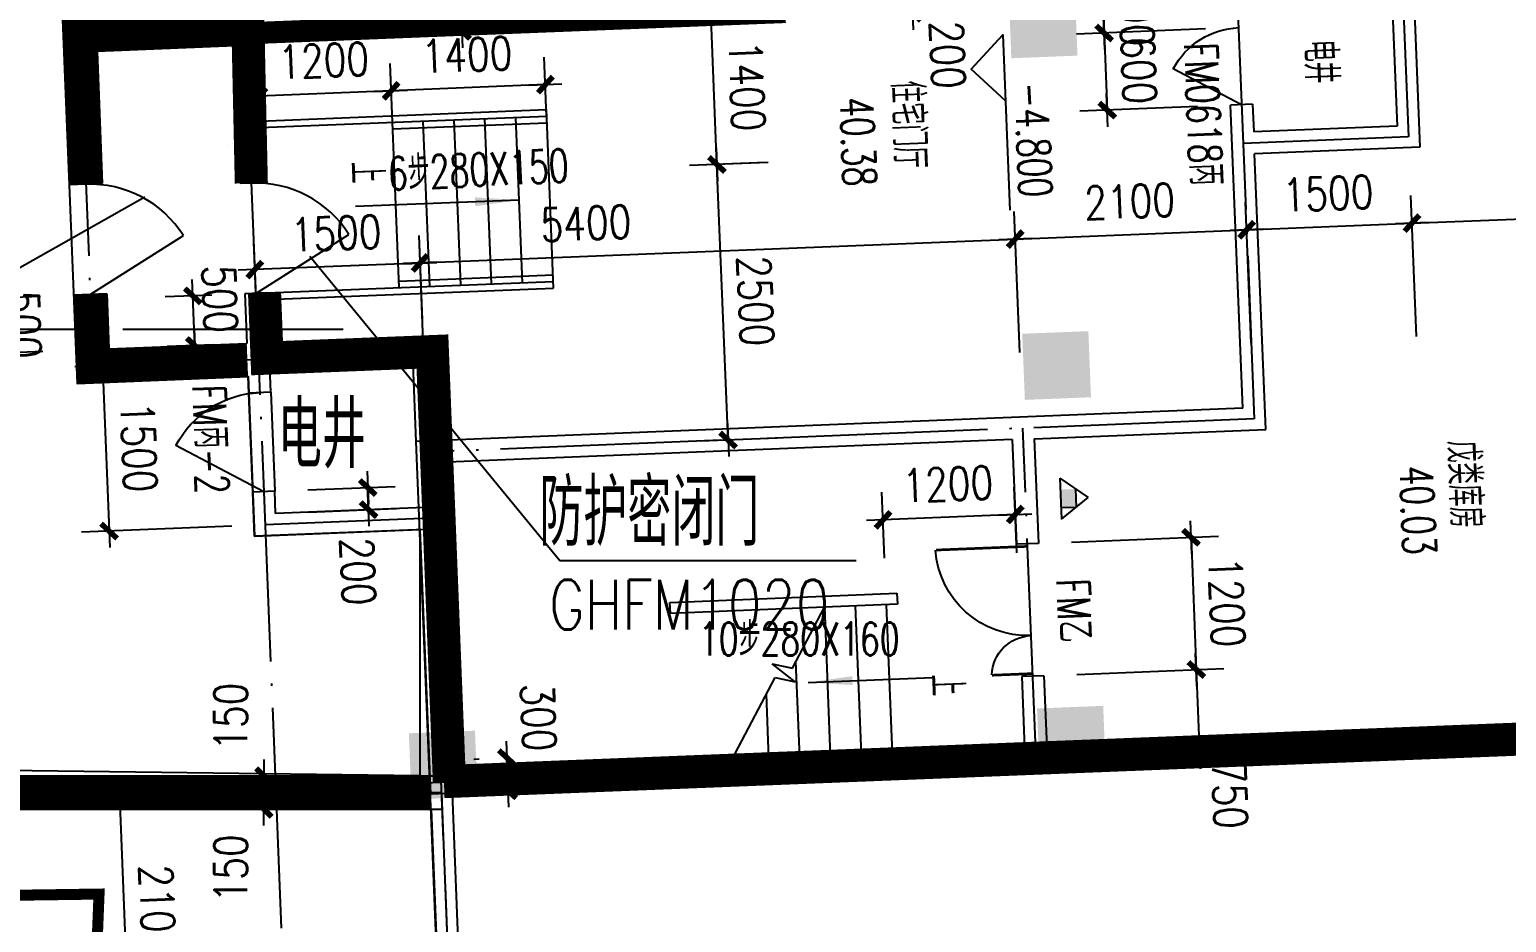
# Model space of a CAD drawing. Extents: x 634182 to 802382, y -1101880 to -864080.
# Drawn here: x 773245 to 786635, y -956244 to -948148 of the extents above; entities that cross this region are included whole.
import ezdxf
from ezdxf.enums import TextEntityAlignment as Align

# ---------------------------------------------------------------- set-up
doc = ezdxf.new("R2010")
doc.units = 0
doc.header["$LTSCALE"] = 1000
doc.header["$MEASUREMENT"] = 0
doc.linetypes.add('DOTE', pattern=[2.42, 2, -0.2, 0.02, -0.2])
doc.layers.get('0').update_dxf_attribs({"linetype": 'CONTINUOUS'})
doc.layers.get('DEFPOINTS').update_dxf_attribs({"linetype": 'CONTINUOUS'})
for name, color, linetype in [('AXIS', 3, 'CONTINUOUS'), ('DIM', 3, 'CONTINUOUS'), ('DOTE', 1, 'DOTE'), ('JL', 164, 'CONTINUOUS'), ('MC', 4, 'CONTINUOUS'), ('PUB_DIM', 3, 'CONTINUOUS'), ('PUB_TEXT', 7, 'CONTINUOUS'), ('STAIR', 2, 'CONTINUOUS'), ('WALL', 191, 'CONTINUOUS'), ('WINDOW', 2, 'CONTINUOUS'), ('WINDOW_TEXT', 6, 'CONTINUOUS'), ('剪力墙', 131, 'CONTINUOUS'), ('防火分區线', 2, 'CONTINUOUS')]:
    doc.layers.add(name, color=color, linetype=linetype)
doc.styles.add('_Z', font='romans', dxfattribs={"width": 0.7, "bigfont": 'Z'})
doc.styles.add('DIM_FONT', font='simplex.shx', dxfattribs={"width": 0.8})
doc.styles.add('HZTXT', font='simplex', dxfattribs={"width": 0.8, "bigfont": 'sfont'})
doc.styles.add('SIMPLEX', font='SIMPLEX.SHX')
doc.styles.add('Z', font='romans', dxfattribs={"width": 0.8, "bigfont": 'z'})
doc.dimstyles.new('AXIS', dxfattribs={"dimtxt": 300, "dimasz": 1, "dimexe": 250, "dimexo": 300, "dimgap": 150, "dimtad": 1, "dimdec": 0, "dimzin": 0, "dimdsep": 46, "dimtxsty": 'DIM_FONT', "dimblk": '_DIMX', "dimblk1": '_DIMX', "dimblk2": '_DIMX', "dimcen": 2.5, "dimse1": 1, "dimse2": 1, "dimclrt": 7, "dimadec": 0, "dimazin": 0, "dimtfac": 1, "dimtdec": 0, "dimtix": 1, "dimtmove": 2, "dimatfit": 3, "dimldrblk": '_DIMX', "dimfxl": 0, "dimtolj": 1, "dimtzin": 0, "dimarcsym": 0})
doc.dimstyles.new('DIMN', dxfattribs={"dimtxt": 300, "dimasz": 1, "dimexe": 250, "dimexo": 300, "dimgap": 150, "dimtad": 1, "dimdec": 0, "dimzin": 0, "dimdsep": 46, "dimtxsty": 'DIM_FONT', "dimblk": '_DIMX', "dimblk1": '_DIMX', "dimblk2": '_DIMX', "dimcen": 2.5, "dimclrt": 7, "dimadec": 0, "dimazin": 0, "dimtfac": 1, "dimtdec": 0, "dimtix": 1, "dimtmove": 2, "dimatfit": 3, "dimldrblk": '_DIMX', "dimfxl": 0, "dimtolj": 1, "dimtzin": 0, "dimarcsym": 0})

# ---------------------------------------------------------------- blocks, each defined once
blk = doc.blocks.new('_DBLK')
blk.add_line((-0.5, 0), (0, -0.866))
blk.add_arc((-0.5, 0), 1, 300, 0)
at = {"layer": 'WINDOW_TEXT', "style": 'SIMPLEX', "flags": 9}
blk.add_attdef('A', text='', height=1, dxfattribs=at).set_placement((0, 1.5), align=Align.MIDDLE)
blk = doc.blocks.new('_ARROW')
blk.add_solid([(0, 0), (-1, 0.1), (-1, -0.1)])
blk = doc.blocks.new('_DIMX')
blk.add_line((-150, 0), (150, 0))
at = {"const_width": 50}
blk.add_lwpolyline([(-70, -70), (70, 70)], dxfattribs=at)
blk = doc.blocks.new('*D246')
at = {"color": 0, "linetype": 'ByBlock'}
for p, q in [((775308, -950840), (775277, -950075)), ((776806, -950780), (776776, -950015)), ((776785, -950265), (775288, -950325))]:
    blk.add_line(p, q, dxfattribs=at)
at = {"layer": 'DEFPOINTS', "color": 0, "linetype": 'ByBlock'}
for p in [(775287, -950325), (775320, -951140), (776818, -951080)]:
    blk.add_point(p, dxfattribs=at)
at = {"color": 0, "linetype": 'ByBlock'}
for p, rotation in [((776786, -950265), 2.30000000000004), ((775287, -950325), 182.3)]:
    blk.add_blockref('_DIMX', p, dxfattribs=dict(at, rotation=rotation))
at = {"color": 7, "linetype": 'ByBlock', "insert": (776024, -949995), "char_height": 300, "attachment_point": 5, "rotation": 2.3, "style": 'DIM_FONT'}
blk.add_mtext('\\A1;1500', dxfattribs=at)
blk = doc.blocks.new('*D248')
at = {"color": 0, "linetype": 'ByBlock'}
for p, q in [((779941, -949353), (779227, -949382)), ((779578, -951869), (779477, -949373)), ((780024, -951852), (779328, -951880))]:
    blk.add_line(p, q, dxfattribs=at)
at = {"layer": 'DEFPOINTS', "color": 0, "linetype": 'ByBlock'}
for p in [(779477, -949372), (780241, -949341), (780324, -951840)]:
    blk.add_point(p, dxfattribs=at)
at = {"color": 0, "linetype": 'ByBlock'}
for p, rotation in [((779477, -949372), 92.3000000000001), ((779578, -951870), 272.3000000000001)]:
    blk.add_blockref('_DIMX', p, dxfattribs=dict(at, rotation=rotation))
at = {"color": 7, "linetype": 'ByBlock', "insert": (779827, -950609), "char_height": 300, "attachment_point": 5, "rotation": 272.3, "style": 'DIM_FONT'}
blk.add_mtext('\\A1;2500', dxfattribs=at)
blk = doc.blocks.new('*D252')
at = {"color": 0, "linetype": 'ByBlock'}
for p, q in [((779885, -947954), (779171, -947983)), ((779477, -949371), (779421, -947974)), ((779923, -949354), (779227, -949382))]:
    blk.add_line(p, q, dxfattribs=at)
at = {"layer": 'DEFPOINTS', "color": 0, "linetype": 'ByBlock'}
for p in [(779421, -947973), (780185, -947942), (780223, -949342)]:
    blk.add_point(p, dxfattribs=at)
at = {"color": 0, "linetype": 'ByBlock'}
for p, rotation in [((779421, -947973), 92.3000000000001), ((779477, -949372), 272.3000000000001)]:
    blk.add_blockref('_DIMX', p, dxfattribs=dict(at, rotation=rotation))
at = {"color": 7, "linetype": 'ByBlock', "insert": (779749, -948660), "char_height": 300, "attachment_point": 5, "rotation": 272.3, "style": 'DIM_FONT'}
blk.add_mtext('\\A1;1400', dxfattribs=at)
blk = doc.blocks.new('*D338')
at = {"color": 0, "linetype": 'ByBlock'}
for p, q in [((783892, -947793), (782724, -947840)), ((782974, -947829), (782974, -947828)), ((782974, -947830), (782988, -948180)), ((783906, -948143), (782738, -948190)), ((782988, -948181), (782988, -948182))]:
    blk.add_line(p, q, dxfattribs=at)
at = {"layer": 'DEFPOINTS', "color": 0, "linetype": 'ByBlock'}
for p in [(784192, -947781), (782988, -948180), (784206, -948131)]:
    blk.add_point(p, dxfattribs=at)
at = {"color": 0, "linetype": 'ByBlock'}
for p, rotation in [((782974, -947830), 272.3000000000001), ((782988, -948180), 92.3000000000001)]:
    blk.add_blockref('_DIMX', p, dxfattribs=dict(at, rotation=rotation))
at = {"color": 7, "linetype": 'ByBlock', "insert": (783281, -947993), "char_height": 300, "attachment_point": 5, "rotation": 272.3, "style": 'DIM_FONT'}
blk.add_mtext('\\A1;300', dxfattribs=at)
blk = doc.blocks.new('*D339')
at = {"color": 0, "linetype": 'ByBlock'}
for p, q in [((783906, -948143), (782738, -948190)), ((782988, -948179), (782988, -948178)), ((782988, -948180), (783016, -948879)), ((783834, -948846), (782766, -948889)), ((783016, -948880), (783016, -948881))]:
    blk.add_line(p, q, dxfattribs=at)
at = {"layer": 'DEFPOINTS', "color": 0, "linetype": 'ByBlock'}
for p in [(784206, -948131), (784134, -948834), (783016, -948879)]:
    blk.add_point(p, dxfattribs=at)
at = {"color": 0, "linetype": 'ByBlock'}
for p, rotation in [((782988, -948180), 272.3000000000001), ((783016, -948879), 92.3000000000001)]:
    blk.add_blockref('_DIMX', p, dxfattribs=dict(at, rotation=rotation))
at = {"color": 7, "linetype": 'ByBlock', "insert": (783302, -948517), "char_height": 300, "attachment_point": 5, "rotation": 272.3, "style": 'DIM_FONT'}
blk.add_mtext('\\A1;600', dxfattribs=at)
blk = doc.blocks.new('*D416')
at = {"color": 0, "linetype": 'ByBlock'}
for p, q in [((781245, -947800), (781245, -947799)), ((780945, -947813), (780995, -947811)), ((781245, -947801), (781253, -948001)), ((781245, -947801), (781253, -948001)), ((780953, -948013), (781003, -948011)), ((781253, -948002), (781253, -948003))]:
    blk.add_line(p, q, dxfattribs=at)
at = {"layer": 'DEFPOINTS', "color": 0, "linetype": 'ByBlock'}
for p in [(781245, -947801), (781253, -948001), (781253, -948001)]:
    blk.add_point(p, dxfattribs=at)
at = {"color": 0, "linetype": 'ByBlock'}
for p, rotation in [((781245, -947801), 272.3000000000001), ((781253, -948001), 92.3000000000001)]:
    blk.add_blockref('_DIMX', p, dxfattribs=dict(at, rotation=rotation))
at = {"color": 7, "linetype": 'ByBlock', "insert": (781568, -948378), "char_height": 300, "attachment_point": 5, "rotation": 272.3, "style": 'DIM_FONT'}
blk.add_mtext('\\A1;200', dxfattribs=at)
blk = doc.blocks.new('*D418')
at = {"color": 0, "linetype": 'ByBlock'}
for p, q in [((776858, -947978), (776908, -947976)), ((777158, -947965), (777158, -947964)), ((777158, -947966), (777166, -948165)), ((777158, -947966), (777166, -948165)), ((776866, -948177), (776916, -948175)), ((777166, -948166), (777166, -948167))]:
    blk.add_line(p, q, dxfattribs=at)
at = {"layer": 'DEFPOINTS', "color": 0, "linetype": 'ByBlock'}
for p in [(777158, -947966), (777166, -948165), (777166, -948165)]:
    blk.add_point(p, dxfattribs=at)
at = {"color": 0, "linetype": 'ByBlock'}
for p, rotation in [((777158, -947966), 272.3000000000001), ((777166, -948165), 92.3000000000001)]:
    blk.add_blockref('_DIMX', p, dxfattribs=dict(at, rotation=rotation))
at = {"color": 7, "linetype": 'ByBlock', "insert": (777397, -947573), "char_height": 300, "attachment_point": 5, "rotation": 272.3, "style": 'DIM_FONT'}
blk.add_mtext('\\A1;200', dxfattribs=at)
blk = doc.blocks.new('*D419')
at = {"color": 0, "linetype": 'ByBlock'}
for p, q in [((777272, -954762), (777322, -954760)), ((777572, -954749), (777572, -954748)), ((777584, -955050), (777572, -954750)), ((777584, -955050), (777572, -954750)), ((777284, -955062), (777334, -955060)), ((777584, -955051), (777584, -955052))]:
    blk.add_line(p, q, dxfattribs=at)
at = {"layer": 'DEFPOINTS', "color": 0, "linetype": 'ByBlock'}
for p in [(777572, -954750), (777572, -954750), (777584, -955050)]:
    blk.add_point(p, dxfattribs=at)
at = {"color": 0, "linetype": 'ByBlock'}
for p, rotation in [((777572, -954750), 272.3000000000001), ((777584, -955050), 92.3000000000001)]:
    blk.add_blockref('_DIMX', p, dxfattribs=dict(at, rotation=rotation))
at = {"color": 7, "linetype": 'ByBlock', "insert": (777858, -954385), "char_height": 300, "attachment_point": 5, "rotation": 272.3, "style": 'DIM_FONT'}
blk.add_mtext('\\A1;300', dxfattribs=at)
blk = doc.blocks.new('A$C369A06F2')
at = {"layer": 'PUB_DIM'}
for p, q in [((0, 0), (186, 248)), ((103, 138), (270, 138)), ((373, 0), (186, 248)), ((270, 138), (270, 0)), ((0, 0), (373, 0))]:
    blk.add_line(p, q, dxfattribs=at)
blk.add_solid([(103, 138), (270, 138), (103, 0), (270, 0)], dxfattribs=at)
blk = doc.blocks.new('A$C11027EB3')
at = {"layer": 'WALL'}
blk.add_blockref('A$C369A06F2', (0, 0, 569), dxfattribs=at)
blk = doc.blocks.new('M_A17ORW')
at = {"const_width": 0.02}
for points in [[(-0.481, -0.001), (-0.481, -0.308)], [(0.481, 0.001), (0.481, -0.691)]]:
    blk.add_lwpolyline(points, dxfattribs=at)
for centre, radius, start, end in [((-0.501, -0.003), 0.307, 274.2492, 0.2101), ((0.505, 0.002), 0.699, 180.2762, 268.0603)]:
    blk.add_arc(centre, radius, start, end)
blk = doc.blocks.new('*D1573')
at = {"color": 0, "linetype": 'ByBlock'}
for p, q in [((780997, -952942), (780973, -952344)), ((782196, -952894), (782172, -952296)), ((782181, -952545), (780984, -952593))]:
    blk.add_line(p, q, dxfattribs=at)
at = {"layer": 'DEFPOINTS', "color": 0, "linetype": 'ByBlock'}
for p in [(780983, -952594), (781009, -953242), (782208, -953193)]:
    blk.add_point(p, dxfattribs=at)
at = {"color": 0, "linetype": 'ByBlock'}
for p, rotation in [((782182, -952545), 2.299999999942726), ((780983, -952594), 182.2999999999427)]:
    blk.add_blockref('_DIMX', p, dxfattribs=dict(at, rotation=rotation))
at = {"color": 7, "linetype": 'ByBlock', "insert": (781570, -952270), "char_height": 300, "attachment_point": 5, "rotation": 2.3, "style": 'DIM_FONT'}
blk.add_mtext('\\A1;1200', dxfattribs=at)
blk = doc.blocks.new('*D1604')
at = {"color": 0, "linetype": 'ByBlock'}
for p, q in [((776475, -954997), (773812, -955104)), ((774146, -957191), (774062, -955095)), ((776560, -957095), (773897, -957202))]:
    blk.add_line(p, q, dxfattribs=at)
at = {"layer": 'DEFPOINTS', "color": 0, "linetype": 'ByBlock'}
for p in [(776775, -954985), (774062, -955094), (776859, -957083)]:
    blk.add_point(p, dxfattribs=at)
at = {"color": 0, "linetype": 'ByBlock'}
for p, rotation in [((774062, -955094), 92.3000000000001), ((774146, -957192), 272.3000000000001)]:
    blk.add_blockref('_DIMX', p, dxfattribs=dict(at, rotation=rotation))
at = {"color": 7, "linetype": 'ByBlock', "insert": (774404, -956131), "char_height": 300, "attachment_point": 5, "rotation": 272.3, "style": 'DIM_FONT'}
blk.add_mtext('\\A1;2100', dxfattribs=at)
blk = doc.blocks.new('*D1686')
at = {"color": 0, "linetype": 'ByBlock'}
for p, q in [((775768, -952323), (776561, -952291)), ((776311, -952300), (776311, -952299)), ((776319, -952501), (776311, -952301)), ((776319, -952501), (776311, -952301)), ((775776, -952523), (776569, -952491)), ((776320, -952502), (776320, -952503))]:
    blk.add_line(p, q, dxfattribs=at)
at = {"layer": 'DEFPOINTS', "color": 0, "linetype": 'ByBlock'}
for p in [(775468, -952335), (776311, -952301), (775476, -952535)]:
    blk.add_point(p, dxfattribs=at)
at = {"color": 0, "linetype": 'ByBlock'}
for p, rotation in [((776311, -952301), 272.2999999999349), ((776319, -952501), 92.29999999993494)]:
    blk.add_blockref('_DIMX', p, dxfattribs=dict(at, rotation=rotation))
at = {"color": 7, "linetype": 'ByBlock', "insert": (776222, -953062), "char_height": 300, "attachment_point": 5, "rotation": 272.3, "style": 'DIM_FONT'}
blk.add_mtext('\\A1;200', dxfattribs=at)
blk = doc.blocks.new('*D1754')
at = {"color": 0, "linetype": 'ByBlock'}
for p, q in [((776534, -948989), (776513, -948455)), ((777933, -948933), (777912, -948398)), ((777921, -948648), (776524, -948704))]:
    blk.add_line(p, q, dxfattribs=at)
at = {"layer": 'DEFPOINTS', "color": 0, "linetype": 'ByBlock'}
for p in [(776523, -948704), (776534, -948989), (777933, -948933)]:
    blk.add_point(p, dxfattribs=at)
at = {"color": 0, "linetype": 'ByBlock'}
for p, rotation in [((777922, -948648), 2.29999999999932), ((776523, -948704), 182.2999999999993)]:
    blk.add_blockref('_DIMX', p, dxfattribs=dict(at, rotation=rotation))
at = {"color": 7, "linetype": 'ByBlock', "insert": (777210, -948377), "char_height": 300, "attachment_point": 5, "rotation": 2.3, "style": 'DIM_FONT'}
blk.add_mtext('\\A1;1400', dxfattribs=at)
blk = doc.blocks.new('*D1755')
at = {"color": 0, "linetype": 'ByBlock'}
for p, q in [((776522, -948690), (776513, -948455)), ((775323, -948738), (775314, -948503)), ((776522, -948704), (775325, -948752))]:
    blk.add_line(p, q, dxfattribs=at)
at = {"layer": 'DEFPOINTS', "color": 0, "linetype": 'ByBlock'}
for p in [(775324, -948753), (776534, -948989), (775335, -949038)]:
    blk.add_point(p, dxfattribs=at)
at = {"color": 0, "linetype": 'ByBlock'}
for p, rotation in [((775324, -948753), 182.2999999999927), ((776523, -948704), 2.299999999992766)]:
    blk.add_blockref('_DIMX', p, dxfattribs=dict(at, rotation=rotation))
at = {"color": 7, "linetype": 'ByBlock', "insert": (775911, -948429), "char_height": 300, "attachment_point": 5, "rotation": 2.3, "style": 'DIM_FONT'}
blk.add_mtext('\\A1;1200', dxfattribs=at)
blk = doc.blocks.new('*D1778')
at = {"color": 0, "linetype": 'ByBlock'}
for p, q in [((775369, -954915), (775369, -954914)), ((775369, -954916), (775369, -955066)), ((775369, -954916), (775369, -955066)), ((775369, -955067), (775369, -955068))]:
    blk.add_line(p, q, dxfattribs=at)
at = {"layer": 'DEFPOINTS', "color": 0, "linetype": 'ByBlock'}
for p in [(774369, -954916), (774369, -955066), (775369, -955066)]:
    blk.add_point(p, dxfattribs=at)
at = {"color": 0, "linetype": 'ByBlock'}
for p, rotation in [((775369, -954916), 270), ((775369, -955066), 90)]:
    blk.add_blockref('_DIMX', p, dxfattribs=dict(at, rotation=rotation))
at = {"color": 7, "linetype": 'ByBlock', "insert": (775069, -954378), "char_height": 300, "attachment_point": 5, "rotation": 90, "style": 'DIM_FONT'}
blk.add_mtext('\\A1;150', dxfattribs=at)
blk = doc.blocks.new('*D1779')
at = {"color": 0, "linetype": 'ByBlock'}
for p, q in [((775369, -955065), (775369, -955064)), ((775369, -955066), (775369, -955216)), ((775369, -955066), (775369, -955216)), ((775369, -955217), (775369, -955218))]:
    blk.add_line(p, q, dxfattribs=at)
at = {"layer": 'DEFPOINTS', "color": 0, "linetype": 'ByBlock'}
for p in [(774369, -955066), (774369, -955216), (775369, -955216)]:
    blk.add_point(p, dxfattribs=at)
at = {"color": 0, "linetype": 'ByBlock'}
for p, rotation in [((775369, -955066), 270), ((775369, -955216), 90)]:
    blk.add_blockref('_DIMX', p, dxfattribs=dict(at, rotation=rotation))
at = {"color": 7, "linetype": 'ByBlock', "insert": (775069, -955754), "char_height": 300, "attachment_point": 5, "rotation": 90, "style": 'DIM_FONT'}
blk.add_mtext('\\A1;150', dxfattribs=at)
blk = doc.blocks.new('*D1809')
at = {"color": 0, "linetype": 'ByBlock'}
for p, q in [((773345, -950569), (772628, -950597)), ((772878, -950586), (772878, -950585)), ((772878, -950587), (772898, -951087)), ((773365, -951068), (772648, -951097)), ((772898, -951088), (772898, -951089))]:
    blk.add_line(p, q, dxfattribs=at)
at = {"layer": 'DEFPOINTS', "color": 0, "linetype": 'ByBlock'}
for p in [(773645, -950557), (772898, -951087), (773665, -951056)]:
    blk.add_point(p, dxfattribs=at)
at = {"color": 0, "linetype": 'ByBlock'}
for p, rotation in [((772878, -950587), 272.3000000000096), ((772898, -951087), 92.30000000000963)]:
    blk.add_blockref('_DIMX', p, dxfattribs=dict(at, rotation=rotation))
at = {"color": 7, "linetype": 'ByBlock', "insert": (773188, -950825), "char_height": 300, "attachment_point": 5, "rotation": 272.3, "style": 'DIM_FONT'}
blk.add_mtext('\\A1;500', dxfattribs=at)
blk = doc.blocks.new('*D1810')
at = {"color": 0, "linetype": 'ByBlock'}
for p, q in [((774896, -950556), (774475, -950573)), ((774743, -951012), (774725, -950564)), ((774914, -951006), (774493, -951023))]:
    blk.add_line(p, q, dxfattribs=at)
at = {"layer": 'DEFPOINTS', "color": 0, "linetype": 'ByBlock'}
for p in [(774725, -950563), (775196, -950544), (775214, -950994)]:
    blk.add_point(p, dxfattribs=at)
at = {"color": 0, "linetype": 'ByBlock'}
for p, rotation in [((774725, -950563), 92.2999999999631), ((774743, -951013), 272.2999999999631)]:
    blk.add_blockref('_DIMX', p, dxfattribs=dict(at, rotation=rotation))
at = {"color": 7, "linetype": 'ByBlock', "insert": (774969, -950592), "char_height": 300, "attachment_point": 5, "rotation": 272.3, "style": 'DIM_FONT'}
blk.add_mtext('\\A1;500', dxfattribs=at)
blk = doc.blocks.new('*D1811')
at = {"color": 0, "linetype": 'ByBlock'}
for p, q in [((775187, -947843), (775153, -946993)), ((773688, -947903), (773654, -947053)), ((775162, -947243), (773665, -947303))]:
    blk.add_line(p, q, dxfattribs=at)
at = {"layer": 'DEFPOINTS', "color": 0, "linetype": 'ByBlock'}
for p in [(773664, -947303), (775199, -948142), (773700, -948203)]:
    blk.add_point(p, dxfattribs=at)
at = {"color": 0, "linetype": 'ByBlock'}
for p, rotation in [((773664, -947303), 182.2999999999972), ((775163, -947243), 2.299999999997162)]:
    blk.add_blockref('_DIMX', p, dxfattribs=dict(at, rotation=rotation))
at = {"color": 7, "linetype": 'ByBlock', "insert": (774402, -946973), "char_height": 300, "attachment_point": 5, "rotation": 2.3, "style": 'DIM_FONT'}
blk.add_mtext('\\A1;1500', dxfattribs=at)

msp = doc.modelspace()

# ---------------------------------------------------------------- hatches: boundary and pattern name
at = {"layer": '剪力墙'}
h = msp.add_hatch(color=256, dxfattribs=at)
h.paths.add_polyline_path([(782737.849, -948185.066), (782722.037, -947785.379), (782422.272, -947797.237), (782438.083, -948196.925)])
h.paths.add_polyline_path([(782741.802, -948284.988), (782737.85, -948185.11), (782438.085, -948196.968), (782442.036, -948296.847)])
h.paths.add_polyline_path([(782745.754, -948384.91), (782741.804, -948285.05), (782142.281, -948308.767), (782146.231, -948408.627)])
h.paths.add_polyline_path([(782442.036, -948296.847), (782438.085, -948196.968), (782138.327, -948208.827), (782142.278, -948308.705)])
h.paths.add_polyline_path([(782438.083, -948196.925), (782422.272, -947797.237), (782222.422, -947805.143), (782238.234, -948204.831)])
h.paths.add_polyline_path([(782238.234, -948204.831), (782222.422, -947805.143), (782122.514, -947809.096), (782138.325, -948208.783)])
h = msp.add_hatch(color=256, dxfattribs=at)
h.paths.add_polyline_path([(782860.386, -951282.6), (782844.575, -950882.912), (782544.809, -950894.771), (782560.621, -951294.458)])
h.paths.add_polyline_path([(782864.339, -951382.521), (782860.388, -951282.643), (782560.622, -951294.502), (782564.574, -951394.38)])
h.paths.add_polyline_path([(782868.292, -951482.443), (782864.342, -951382.583), (782264.818, -951406.3), (782268.769, -951506.16)])
h.paths.add_polyline_path([(782564.574, -951394.38), (782560.622, -951294.502), (782260.865, -951306.36), (782264.816, -951406.238)])
h.paths.add_polyline_path([(782560.621, -951294.458), (782544.809, -950894.771), (782344.96, -950902.677), (782360.771, -951302.364)])
h.paths.add_polyline_path([(782360.771, -951302.364), (782344.96, -950902.677), (782245.051, -950906.629), (782260.863, -951306.317)])
h = msp.add_hatch(color=256, dxfattribs=at)
h.paths.add_polyline_path([(782994.784, -954679.942), (782978.973, -954280.255), (782679.207, -954292.114), (782695.018, -954691.801)])
h.paths.add_polyline_path([(782998.737, -954779.864), (782994.786, -954679.986), (782695.02, -954691.845), (782698.971, -954791.723)])
h.paths.add_polyline_path([(783002.69, -954879.786), (782998.739, -954779.926), (782399.216, -954803.643), (782403.166, -954903.503)])
h.paths.add_polyline_path([(782698.971, -954791.723), (782695.02, -954691.845), (782395.262, -954703.703), (782399.214, -954803.581)])
h.paths.add_polyline_path([(782695.018, -954691.801), (782679.207, -954292.114), (782479.358, -954300.02), (782495.169, -954699.707)])
h.paths.add_polyline_path([(782495.169, -954699.707), (782479.358, -954300.02), (782379.449, -954303.972), (782395.261, -954703.659)])
h = msp.add_hatch(color=256, dxfattribs=at)
h.paths.add_polyline_path([(777299.239, -954905.256), (777283.427, -954505.569), (776983.662, -954517.428), (776999.473, -954917.115)])
h.paths.add_polyline_path([(777303.192, -955005.178), (777299.241, -954905.3), (776999.475, -954917.159), (777003.426, -955017.037)])
h.paths.add_polyline_path([(777307.145, -955105.1), (777303.194, -955005.24), (776703.671, -955028.957), (776707.621, -955128.817)])
h.paths.add_polyline_path([(777003.426, -955017.037), (776999.475, -954917.159), (776699.717, -954929.017), (776703.669, -955028.895)])
h.paths.add_polyline_path([(776999.473, -954917.115), (776983.662, -954517.428), (776783.812, -954525.334), (776799.624, -954925.021)])
h.paths.add_polyline_path([(776799.624, -954925.021), (776783.812, -954525.334), (776683.904, -954529.286), (776699.716, -954928.973)])

# ---------------------------------------------------------------- linework, layer by layer
for p, q in [((775332.906, -948977.656), (777930.811, -948873.314)), ((775335.314, -949037.608), (777933.219, -948933.265)), ((776594.545, -950488.242), (776534.347, -948989.45)), ((776536.755, -949049.402), (777935.627, -948993.217)), ((776874.319, -950477.005), (776814.121, -948978.213)), ((777154.093, -950465.768), (777093.896, -948966.976)), ((777433.868, -950454.531), (777373.67, -948955.739)), ((777713.642, -950443.294), (777653.445, -948944.502)), ((777995.825, -950492.009), (777930.811, -948873.314)), ((775395.511, -950536.4), (777993.417, -950432.057)), ((776592.137, -950428.29), (777991.009, -950372.105)), ((775397.919, -950596.351), (777995.825, -950492.009)), ((776978.99, -955076.52), (777211.754, -960871.826))]:
    msp.add_line(p, q)
for points in [[(774290.599, -949668.917), (772025.868, -950946.492), (769869.134, -950946.492)], [(775786.735, -950202.4), (778054.066, -952962.835), (780739.096, -952962.835)]]:
    msp.add_lwpolyline(points)
at = {"layer": 'DOTE'}
for p, q in [((774669.536, -934952.98), (775596.58, -958034.371)), ((785582.461, -945023.138), (785747.001, -949119.835)), ((794726.259, -947358.062), (773700.484, -948202.544)), ((784192.025, -947781.16), (784348.539, -951678.008)), ((773700.484, -948202.544), (773820.879, -951200.127)), ((785747.001, -949119.835), (784248.21, -949180.032)), ((670029.504, -950866.093), (776175.251, -950866.093)), ((776818.462, -951079.732), (773820.879, -951200.127)), ((776818.462, -951079.732), (777095.372, -957974.173)), ((784348.539, -951678.008), (776854.581, -951978.996)), ((776878.66, -952578.523), (775379.869, -952638.721)), ((791704.549, -954381.644), (775476.185, -955036.799)), ((735062.048, -955066.093), (776978.571, -955066.093))]:
    msp.add_line(p, q, dxfattribs=at)
at = {"layer": 'DOTE', "linetype": 'DOTE'}
msp.add_line((782370.639, -954759.855), (782250.244, -951762.284), dxfattribs=at)
at = {"layer": 'JL'}
for p, q in [((775267.91, -952342.976), (775231.791, -951443.701)), ((775431.63, -951435.675), (775467.748, -952334.95))]:
    msp.add_line(p, q, dxfattribs=at)
at = {"layer": 'PUB_DIM'}
for points in [[(782094.021, -948796.089), (781782.224, -948508.371), (782069.942, -948196.573), (782133.752, -949785.292)], [(777683.543, -949693.898), (776199.592, -949753.5)], [(780304.179, -954067.256), (781435.087, -954021.834)]]:
    msp.add_lwpolyline(points, dxfattribs=at)
at = {"layer": 'STAIR'}
for p, q in [((780161.7, -953937.961), (780451.599, -953385.785)), ((780186.048, -954063.688), (779979.087, -953898.559)), ((779979.087, -953898.559), (780161.7, -953937.961)), ((779611.599, -954770.623), (780003.435, -954024.286)), ((780003.435, -954024.286), (780186.048, -954063.688))]:
    msp.add_line(p, q, dxfattribs=at)
at = {"layer": 'WALL'}
for p, q in [((785586.884, -947625.056), (785643.069, -949023.928)), ((785794.749, -947816.869), (785850.934, -949215.741)), ((773544.585, -948058.685), (773604.783, -949557.476)), ((775303.208, -948238.253), (782797.166, -947937.264)), ((775105.376, -948296.239), (773856.383, -948346.403)), ((775105.376, -948296.239), (775155.541, -949545.232)), ((775355.379, -949537.205), (775303.208, -948238.253)), ((773856.383, -948346.403), (773904.541, -949545.437)), ((784334.083, -948826.301), (784134.244, -948834.327)), ((784244.606, -951582.098), (784134.244, -948834.327)), ((784334.083, -948826.301), (784344.116, -949076.1)), ((785643.069, -949023.928), (784344.116, -949076.1)), ((775041.575, -949199.532), (775041.575, -949199.532)), ((785850.934, -949215.741), (784352.142, -949275.939)), ((784452.471, -951773.914), (784352.142, -949275.939)), ((775355.379, -949537.205), (775155.541, -949545.232)), ((773904.541, -949545.437), (773604.783, -949557.476)), ((773944.673, -950544.631), (773644.914, -950556.671)), ((773644.914, -950556.671), (773677.02, -951356.026)), ((773944.673, -950544.631), (773964.739, -951044.228)), ((775395.511, -950536.4), (775195.672, -950544.426)), ((775195.672, -950544.426), (775213.732, -950994.064)), ((775425.61, -951285.795), (775395.511, -950536.4)), ((773964.739, -951044.228), (775213.732, -950994.064)), ((776914.369, -950975.799), (775415.577, -951035.997)), ((776914.369, -950975.799), (776950.487, -951875.063)), ((776722.556, -951183.664), (775423.603, -951235.836)), ((776750.648, -951883.1), (776722.556, -951183.664)), ((773677.02, -951356.026), (775225.771, -951293.822)), ((775231.791, -951443.701), (775225.771, -951293.822)), ((775431.63, -951435.675), (775425.61, -951285.795)), ((775431.63, -951435.675), (775231.791, -951443.701)), ((784244.606, -951582.098), (776750.648, -951883.1)), ((782354.176, -951858.19), (784452.471, -951773.914)), ((776959.334, -957078.911), (776750.648, -951883.1)), ((782154.338, -951866.216), (776958.513, -952074.902)), ((782154.338, -951866.216), (782192.464, -952815.473)), ((782354.176, -951858.19), (782392.303, -952807.446)), ((776958.513, -952074.902), (776974.566, -952474.591)), ((775467.748, -952334.95), (775267.91, -952342.976)), ((775283.962, -952742.654), (775267.91, -952342.976)), ((775475.775, -952534.788), (775467.748, -952334.95)), ((776974.566, -952474.591), (775475.775, -952534.788)), ((776982.593, -952674.43), (775283.962, -952742.654)), ((776782.754, -952682.456), (776879.071, -955080.533)), ((776982.593, -952674.43), (777070.883, -954872.668)), ((779051.062, -953341.956), (781109.402, -953259.285)), ((781109.402, -953259.285), (781113.415, -953359.204)), ((779055.075, -953441.876), (779051.062, -953341.956)), ((781113.415, -953359.204), (779055.075, -953441.876)), ((782240.622, -954014.506), (782266.707, -954663.982)), ((782440.461, -954006.48), (782466.546, -954655.956)), ((789460.894, -954375.034), (782466.546, -954655.956)), ((789908.566, -954557.215), (776879.071, -955080.533)), ((782266.707, -954663.982), (777070.883, -954872.668)), ((768062.048, -954916.093), (776972.547, -954916.093)), ((777159.173, -957070.885), (777078.91, -955072.507)), ((768062.048, -955216.093), (776984.596, -955216.093))]:
    msp.add_line(p, q, dxfattribs=at)
at = {"layer": 'WALL', "ltscale": 1500}
for p, q in [((782392.303, -952807.446), (782192.464, -952815.473)), ((782440.461, -954006.48), (782240.622, -954014.506))]:
    msp.add_line(p, q, dxfattribs=at)
at = {"layer": 'WINDOW'}
for p, q in [((780508.125, -954734.614), (780453.784, -953381.624)), ((780787.9, -954723.377), (780733.721, -953374.454)), ((780787.9, -954723.377), (780733.721, -953374.454)), ((781067.674, -954712.141), (781013.496, -953363.217)), ((780228.351, -954745.851), (780193.472, -953877.445)), ((779948.576, -954757.088), (779925.134, -954173.426))]:
    msp.add_line(p, q, dxfattribs=at)
at = {"layer": '剪力墙'}
for points in [[(775255.461, -949541.218, 300, 300, 0), (775157.291, -945032.252, 300, 300, 0)], [(789491.677, -954473.021, 300, 300, 0), (777001.452, -954967.13, 300, 300, 0)]]:
    msp.add_lwpolyline(points, format="xyseb", dxfattribs=at)
for points, const_width in [([(780098.046, -947989.261), (775331.768, -948177.814)], 200), ([(777051.413, -954965.154), (776897.25, -951068.191), (775398.423, -951127.484), (775375.138, -950537.218)], 300)]:
    msp.add_lwpolyline(points, dxfattribs=dict(at, const_width=const_width))
at = {"layer": '防火分區线'}
for points in [[(776208.881, -938393.976), (774710.078, -938454.174), (775093.336, -947996.48), (773694.463, -948052.665), (773544.585, -948058.685), (773677.02, -951356.026), (775225.771, -951293.822), (775283.962, -952742.654), (776782.754, -952682.456), (776782.754, -954916.093), (755220.449, -954635.614), (754862.048, -949966.093), (748762.048, -949866.093), (748762.048, -954916.093), (735212.048, -954916.093), (735213.209, -902576.757)], [(735212.048, -955216.093), (748762.048, -955216.093), (748762.048, -959366.093), (754962.048, -959366.093), (754962.048, -955216.093), (776884.515, -955216.093), (777268.349, -964772.708), (775769.557, -964832.906), (776283.244, -977622.594), (777782.036, -977562.396), (778050.931, -984257.04), (776552.14, -984317.238), (776897.273, -992910.312), (778396.065, -992850.114), (778652.908, -999244.944), (777154.105, -999305.142), (777628.742, -1011493.921), (778245.739, -1011471.134), (778856.584, -1027157.755)]]:
    msp.add_lwpolyline(points, dxfattribs=at)
for points in [[(775099.356, -948146.359, 300, 300, 0), (773700.484, -948202.544, 300, 300, 0), (773754.662, -949551.456, 300, 300, 0)], [(773794.794, -950550.651, 300, 300, 0), (773820.879, -951200.127, 300, 300, 0), (775219.751, -951143.943, 300, 300, 0)]]:
    msp.add_lwpolyline(points, format="xyseb", dxfattribs=at)
for points, const_width in [([(768062.048, -955066.093), (776873.952, -955066.093)], 300), ([(767171.827, -956081.797), (773874.764, -955986.579), (773620.624, -962397.952), (767394.2, -962270.994), (767306.252, -956079.888)], 100)]:
    msp.add_lwpolyline(points, dxfattribs=dict(at, const_width=const_width))

# ---------------------------------------------------------------- block references
at = {"layer": 'DIM', "rotation": 272.3000000000001}
msp.add_blockref('A$C11027EB3', (782586.391, -952216.212, -569.283), dxfattribs=at)
at = {"layer": 'PUB_DIM', "yscale": 400, "zscale": 400}
for p, xscale, rotation in [((777683.543, -949693.898), 400, 2.3), ((780306.465, -954067.164), -400, 2.29999999993689)]:
    msp.add_blockref('_ARROW', p, dxfattribs=dict(at, xscale=xscale, rotation=rotation))
at = {"layer": 'WINDOW', "rotation": 92.3}
for p, xscale, yscale, zscale in [((784220.117, -948480.596), 700, -700, 700), ((773774.728, -950051.054), 1000, 1000, 1000), ((775275.526, -950040.816), 1000, 1000, 1000), ((775349.77, -951889.325), 900, -900, 900)]:
    msp.add_blockref('_DBLK', p, dxfattribs=dict(at, xscale=xscale, yscale=yscale, zscale=zscale))
at = {"layer": 'WINDOW', "ltscale": 1500, "xscale": -1200, "yscale": 1200, "zscale": 1200, "rotation": 272.3}
msp.add_blockref('M_A17ORW', (782316.462, -953410.976), dxfattribs=at)

# ---------------------------------------------------------------- texts
at = {"style": '_Z', "width": 0.7}
for s, p in [('电井', (784794.702, -948245.65)), ('上', (776148.198, -949348.773)), ('上', (781409.916, -953997.413))]:
    msp.add_text(s, height=300, rotation=272.3, dxfattribs=at).set_placement(p)
at = {"style": 'DIM_FONT', "width": 0.8}
msp.add_text('GHFM1020', height=450, dxfattribs=at).set_placement((777954.281, -953586.995))
at = {"layer": 'MC', "linetype": 'Continuous', "style": 'HZTXT', "width": 0.7}
msp.add_text('FM丙-2', height=300, rotation=271.9, dxfattribs=at).set_placement((774721.099, -951372.673))
at = {"layer": 'PUB_DIM', "style": 'DIM_FONT', "width": 0.7}
msp.add_text('-4.800', height=300, rotation=272.3, dxfattribs=at).set_placement((782347.212, -949147.341), align=Align.MIDDLE)
at = {"layer": 'PUB_TEXT', "style": 'Z', "width": 0.7}
for s, p in [('FM0618丙', (783915.082, -949561.149)), ('40.38', (780773.801, -949569.227)), ('40.03', (785849.727, -952910.577))]:
    msp.add_text(s, height=300, rotation=272.3, dxfattribs=at).set_placement(p, align=Align.MIDDLE_RIGHT)
for s, rotation, p in [('住宅门厅', 272.3, (781050.157, -948616.153)), ('6步280X150', 2.6925952, (776500.685, -949606.139)), ('戊类库房', 272.3, (786093.136, -951878.37)), ('FM乙', 272.3, (782554.387, -953132.61))]:
    msp.add_text(s, height=300, rotation=rotation, dxfattribs=at).set_placement(p)
for s, height, p in [('电井', 600, (775496.031, -952122.183)), ('防护密闭门', 600, (777866.701, -952828.687)), ('10步280X160', 300, (779313.212, -953824.249))]:
    msp.add_text(s, height=height, dxfattribs=at).set_placement(p)

# ---------------------------------------------------------------- dimensions: what is measured, and where the dimension line sits
at = {"layer": 'AXIS'}
for base, p1, p2, picture, middle in [((777166.162, -948165.43), (777158.136, -947965.591), (777166.162, -948165.43), '*D418', (777396.89, -947572.831)), ((781252.747, -948001.296), (781244.721, -947801.457), (781252.747, -948001.296), '*D416', (781568.137, -948378.451)), ((777572.058, -954750.457), (777584.097, -955050.215), (777572.058, -954750.457), '*D419', (777857.62, -954384.955))]:
    dim = msp.add_linear_dim(base=base, p1=p1, p2=p2, angle=272.3, dimstyle='DIMN', dxfattribs=at)
    dim.commit()
    dim.dimension.update_dxf_attribs({"geometry": picture, "text_midpoint": middle, "dimtype": 128})
for base, p1, p2, text, picture, middle in [((782988.07, -948179.798), (784192.025, -947781.16), (784206.071, -948130.878), '300', '*D338', (783280.805, -947992.9)), ((783016.162, -948879.234), (784206.071, -948130.878), (784134.244, -948834.327), '600', '*D339', (783301.874, -948517.477))]:
    dim = msp.add_linear_dim(base=base, p1=p1, p2=p2, angle=272.3, text=text, dimstyle='DIMN', dxfattribs=at)
    dim.commit()
    dim.dimension.update_dxf_attribs({"geometry": picture, "text_midpoint": middle})
for base, p1, p2, angle, picture, middle in [((779421.039, -947972.783), (780223.225, -949341.692), (780184.802, -947942.107), 272.3, '*D252', (779748.889, -948660.179)), ((779477.223, -949371.655), (780323.554, -951839.668), (780240.987, -949340.979), 272.3, '*D248', (779827.146, -950608.603)), ((775286.943, -950325.065), (776818.462, -951079.732), (775319.671, -951139.929), 2.3, '*D246', (776024.299, -949995.207)), ((774062.085, -955093.595), (776859.414, -957082.925), (776775.138, -954984.627), 272.3, '*D1604', (774403.982, -956130.704))]:
    dim = msp.add_linear_dim(base=base, p1=p1, p2=p2, angle=angle, dimstyle='DIMN', dxfattribs=at)
    dim.commit()
    dim.dimension.update_dxf_attribs({"geometry": picture, "text_midpoint": middle})
for base, p1, p2 in [((789375.583, -949759.206), (785831.772, -951230.448), (789428.872, -951085.974)), ((784279.692, -949963.878), (782234.686, -951374.922), (784332.981, -951290.646)), ((785778.484, -949903.681), (784332.981, -951290.646), (785831.772, -951230.448))]:
    msp.add_linear_dim(base=base, p1=p1, p2=p2, angle=2.3, dimstyle='DIMN', dxfattribs=at).render()
msp.add_linear_dim(base=(782181.397, -950048.155), p1=(776839.023, -951591.634), p2=(782234.686, -951374.922), angle=2.3, location=(778288.854, -949904.253), dimstyle='DIMN', dxfattribs=at).render()
at = {"layer": 'PUB_DIM'}
for p1, p2, distance, picture, middle in [((775199.275, -948142.346), (773700.483, -948202.544), -900.116, '*D1811', (774401.716, -946973.296)), ((776534.349, -948989.45), (775335.315, -949037.608), -285.323, '*D1755', (775911.342, -948428.677)), ((773644.914, -950556.669), (773664.98, -951056.266), -767.326, '*D1809', (773187.998, -950825.222))]:
    dim = msp.add_aligned_dim(p1=p1, p2=p2, distance=distance, dimstyle='DIMN', dxfattribs=at)
    dim.commit()
    dim.dimension.update_dxf_attribs({"geometry": picture, "text_midpoint": middle})
dim = msp.add_aligned_dim(p1=(777933.221, -948933.265), p2=(776534.349, -948989.45), distance=-285.323, dimstyle='DIMN', override={"dimexo": 0, "dimsah": 1}, dxfattribs=at)
dim.commit()
dim.dimension.update_dxf_attribs({"geometry": '*D1754', "text_midpoint": (777210.295, -948376.506)})
dim = msp.add_linear_dim(base=(774724.798, -950563.339), p1=(775213.732, -950994.064), p2=(775195.672, -950544.427), angle=92.3, text='500', dimstyle='DIMN', dxfattribs=at)
dim.commit()
dim.dimension.update_dxf_attribs({"geometry": '*D1810', "text_midpoint": (774969.357, -950592.413), "dimtype": 129})
msp.add_aligned_dim(p1=(775319.671, -951139.929), p2=(775379.869, -952638.721), distance=-1415.24, dimstyle='DIMN', dxfattribs=at).render()
at = {"layer": 'PUB_DIM', "ltscale": 1500}
dim = msp.add_aligned_dim(p1=(782207.64, -953193.383), p2=(781008.607, -953241.541), distance=-648.558, dimstyle='DIMN', dxfattribs=at)
dim.commit()
dim.dimension.update_dxf_attribs({"geometry": '*D1573', "text_midpoint": (781570.056, -952269.668)})
at = {"layer": 'PUB_DIM'}
for base, p1, p2, angle, dimstyle, picture, middle in [((776311.446, -952301.066), (775475.775, -952534.791), (775467.749, -952334.952), 92.3, 'DIMN', '*D1686', (776222.194, -953061.804)), ((775368.911, -955066.091), (774368.911, -954916.091), (774368.911, -955066.091), 270, 'AXIS', '*D1778', (775068.911, -954378.377)), ((775368.911, -955216.091), (774368.911, -955066.091), (774368.911, -955216.091), 270, 'AXIS', '*D1779', (775068.911, -955753.806))]:
    dim = msp.add_linear_dim(base=base, p1=p1, p2=p2, angle=angle, dimstyle=dimstyle, dxfattribs=at)
    dim.commit()
    dim.dimension.update_dxf_attribs({"geometry": picture, "text_midpoint": middle, "dimtype": 129})
at = {"layer": 'PUB_DIM', "ltscale": 1500}
msp.add_aligned_dim(p1=(782393.056, -952807.417), p2=(782441.215, -954006.45), distance=1383.326, dimstyle='DIMN', dxfattribs=at).render()
msp.add_linear_dim(base=(783853.525, -954700.331), p1=(782441.215, -954006.45), p2=(782471.313, -954755.846), angle=272.3, location=(784126.359, -955087.698), dimstyle='DIMN', dxfattribs=at).render()

doc.saveas('drawing.dxf')
